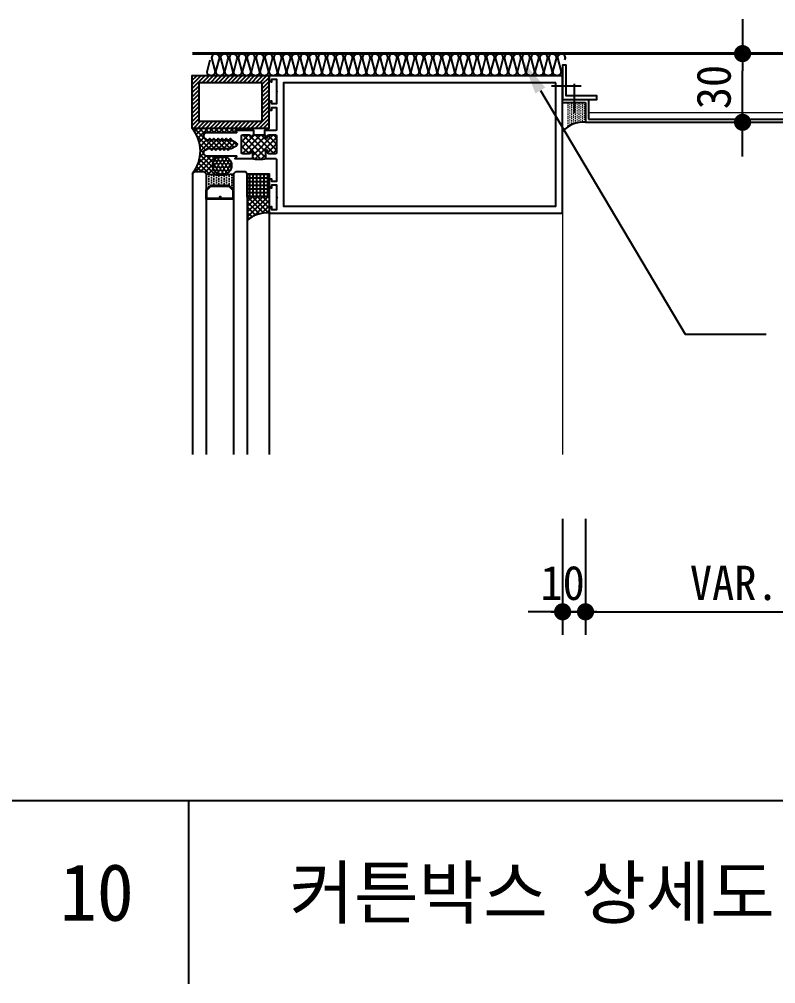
# Model space of a CAD drawing. Header units: millimetres. Extents: x 209 to 75467, y 6568 to 12199.
# Drawn here: x 3930 to 4591, y 6677 to 7520 of the extents above; entities that cross this region are included whole.
import ezdxf
from ezdxf.enums import TextEntityAlignment as Align

# ---------------------------------------------------------------- set-up
doc = ezdxf.new("R2010")
doc.units = ezdxf.units.MM
doc.header["$MEASUREMENT"] = 0
doc.layers.get('0').update_dxf_attribs({"linetype": 'CONTINUOUS'})
for name, color, linetype, lineweight in [('A-CONC-LIN1', 2, 'CONTINUOUS', 40), ('A-DIMS', 7, 'CONTINUOUS', 25), ('A-DWXM-ELEV', 8, 'CONTINUOUS', 18), ('A-DWXM-WIND', 4, 'CONTINUOUS', 25), ('A-ELEV-LIN3', 8, 'CONTINUOUS', 18), ('A-MKXS-LEAD', 7, 'CONTINUOUS', 25), ('A-MKXS-TEXT1', 3, 'CONTINUOUS', 25), ('A-XXXX-HATC', 8, 'CONTINUOUS', 18), ('A-XXXX-STL', 3, 'CONTINUOUS', 25), ('A-XXXX-SYMB', 7, 'CONTINUOUS', 25)]:
    doc.layers.add(name, color=color, linetype=linetype, lineweight=lineweight)
doc.layers.add('CA-ANNO-TEXT', color=3, linetype='CONTINUOUS')
doc.layers.add('TABL', color=7, linetype='CONTINUOUS')
doc.styles.add('HY울릉도L', font='H2GTRE.TTF')
doc.styles.add('돋움체', font='')
doc.styles.get('돋움체').set_extended_font_data('DotumChe')
doc.dimstyles.new('CDIM', dxfattribs={"dimtxt": 3, "dimasz": 1.5, "dimexe": 2, "dimexo": 1, "dimgap": 1, "dimtad": 1, "dimdec": 0, "dimrnd": 0.5, "dimzin": 0, "dimdsep": 32, "dimlunit": 6, "dimtxsty": 'HY울릉도L', "dimblk1": '_CIDOT', "dimblk2": '_CIDOT', "dimsah": 1, "dimcen": 5.5, "dimclrd": 2, "dimclre": 2, "dimclrt": 7, "dimadec": 0, "dimazin": 0, "dimtfac": 1, "dimtdec": 0, "dimtix": 1, "dimtmove": 2, "dimatfit": 1, "dimldrblk": '_CIDOT', "dimfxl": 1, "dimtolj": 1, "dimtzin": 0, "dimlwd": -1, "dimarcsym": 0})
pattern_1 = [(315, (3702.674314178104, 5968.188930242961), (2.245064030267289, 2.245064030267288), []), (44.99999999999999, (3702.674314178104, 5968.188930242961), (-2.245064030267288, 2.245064030267289), [])]

# ---------------------------------------------------------------- blocks, each defined once
blk = doc.blocks.new('_CIDOT')
at = {"color": 0, "linetype": 'ByBlock'}
blk.add_line((2, 0), (-1, 0), dxfattribs=at)
at = {"color": 0, "linetype": 'ByBlock', "const_width": 0.5}
blk.add_lwpolyline([(-0.25, 0, 1), (0.25, 0, 1)], format="xyb", close=True, dxfattribs=at)
blk = doc.blocks.new('*D208')
at = {"layer": 'A-DIMS', "lineweight": -2, "transparency": 16777216}
for p, q in [((4424.829276367134, 7083.095619886362), (4424.829276367134, 6981.834925516456)), ((4684.829276367134, 7083.095619886362), (4684.829276367134, 6981.834925516456))]:
    blk.add_line(p, q, dxfattribs=at)
at = {"layer": 'A-DIMS', "transparency": 16777216}
blk.add_line((4439.829276367134, 7001.834925516456), (4669.829276367134, 7001.834925516456), dxfattribs=at)
at = {"layer": 'A-DIMS', "transparency": 16777216, "xscale": 15, "yscale": 15, "zscale": 15, "rotation": 180}
blk.add_blockref('_CIDOT', (4424.829276367134, 7001.834925516456), dxfattribs=at)
at = {"layer": 'A-DIMS', "transparency": 16777216, "xscale": 15, "yscale": 15, "zscale": 15}
blk.add_blockref('_CIDOT', (4684.829276367134, 7001.834925516456), dxfattribs=at)
at = {"layer": 'A-DIMS', "color": 3, "transparency": 16777216, "insert": (4554.829276367134, 7026.854898885297), "char_height": 30, "attachment_point": 5, "style": '돋움체'}
blk.add_mtext('\\A1;VAR.', dxfattribs=at)
blk = doc.blocks.new('*D209')
at = {"layer": 'A-DIMS', "lineweight": -2, "transparency": 16777216}
for p, q in [((4404.829276367134, 7083.095619886362), (4404.829276367134, 6981.834925516456)), ((4424.829276367134, 7083.095619886362), (4424.829276367134, 6981.834925516456))]:
    blk.add_line(p, q, dxfattribs=at)
at = {"layer": 'A-DIMS', "transparency": 16777216}
for p, q in [((4389.829276367134, 7001.834925516456), (4374.829276367134, 7001.834925516456)), ((4404.829276367134, 7001.834925516456), (4424.829276367134, 7001.834925516456)), ((4439.829276367134, 7001.834925516456), (4454.829276367134, 7001.834925516456))]:
    blk.add_line(p, q, dxfattribs=at)
at = {"layer": 'A-DIMS', "transparency": 16777216, "xscale": 15, "yscale": 15, "zscale": 15}
blk.add_blockref('_CIDOT', (4404.829276367134, 7001.834925516456), dxfattribs=at)
at = {"layer": 'A-DIMS', "transparency": 16777216, "xscale": 15, "yscale": 15, "zscale": 15, "rotation": 180}
blk.add_blockref('_CIDOT', (4424.829276367134, 7001.834925516456), dxfattribs=at)
at = {"layer": 'A-DIMS', "color": 3, "transparency": 16777216, "insert": (4404.829276367134, 7026.928009291287), "char_height": 30, "attachment_point": 5, "style": '돋움체'}
blk.add_mtext('\\A1;10', dxfattribs=at)
blk = doc.blocks.new('*D210')
at = {"layer": 'A-DIMS', "lineweight": -2, "transparency": 16777216}
for p, q in [((4509.777975187913, 7489.676649093277), (4582.099599566005, 7489.676649093277)), ((4509.777975187913, 7429.676649093277), (4582.099599566005, 7429.676649093277))]:
    blk.add_line(p, q, dxfattribs=at)
at = {"layer": 'A-DIMS', "transparency": 16777216}
blk.add_line((4562.099599566005, 7444.676649093277), (4562.099599566005, 7474.676649093277), dxfattribs=at)
at = {"layer": 'A-DIMS', "transparency": 16777216, "xscale": 15, "yscale": 15, "zscale": 15}
for p, rotation in [((4562.099599566005, 7489.676649093277), 90), ((4562.099599566005, 7429.676649093277), 270)]:
    blk.add_blockref('_CIDOT', p, dxfattribs=dict(at, rotation=rotation))
at = {"layer": 'A-DIMS', "color": 3, "transparency": 16777216, "insert": (4537.006515791218, 7460.464210561824), "char_height": 30, "attachment_point": 5, "rotation": 90, "style": '돋움체'}
blk.add_mtext('\\A1;30', dxfattribs=at)

msp = doc.modelspace()

# ---------------------------------------------------------------- hatches: boundary and pattern name
at = {"layer": 'A-DWXM-WIND'}
h = msp.add_hatch(dxfattribs=at)
h.set_pattern_fill('ANSI31', color=256, scale=0.8, angle=-180, style=0)
h.set_pattern_definition([(225, (3648.712763621748, 7116.617027285973), (1.79605122421383, -1.796051224213832), [])])
h.paths.add_polyline_path([(4080.832774257215, 7470.276649093283), (4080.832774257229, 7424.570085597543), (4148.229276366925, 7424.570085597543), (4148.229276366925, 7470.276649093283)])
h.paths.add_polyline_path([(4142.229276366939, 7464.276649093283), (4086.832774257215, 7464.276649093283), (4086.832774257215, 7430.570085597543), (4142.229276366925, 7430.570085597543)], flags=16)
h = msp.add_hatch(dxfattribs=at)
h.set_pattern_fill('ANSI37', color=256, angle=-90.00000000000001, style=0)
h.set_pattern_definition(pattern_1)
edge = h.paths.add_edge_path()
edge.add_line((4101.251862594669, 7406.381544888323), (4101.829212863857, 7405.381544888323))
edge.add_line((4101.829212863857, 7405.381544888323), (4102.406563133045, 7406.381544888323))
edge.add_line((4102.406563133045, 7406.381544888323), (4104.851862594645, 7406.381544888323))
edge.add_line((4104.851862594645, 7406.381544888323), (4105.429212863834, 7405.381544888323))
edge.add_line((4105.429212863834, 7405.381544888323), (4106.006563133022, 7406.381544888323))
edge.add_line((4106.006563133022, 7406.381544888323), (4108.451862594622, 7406.381544888323))
edge.add_line((4108.451862594622, 7406.381544888323), (4109.02921286381, 7405.381544888323))
edge.add_line((4109.02921286381, 7405.381544888323), (4109.606563132998, 7406.381544888323))
edge.add_line((4109.606563132998, 7406.381544888323), (4112.051862594599, 7406.381544888323))
edge.add_line((4112.051862594599, 7406.381544888323), (4112.629212863787, 7405.381544888323))
edge.add_line((4112.629212863787, 7405.381544888323), (4113.206563132975, 7406.381544888323))
edge.add_line((4113.206563132975, 7406.381544888323), (4115.009339882687, 7406.381544888323))
edge.add_line((4115.009339882803, 7406.381544888323), (4119.379212863903, 7408.904492230269))
edge.add_arc((4118.52921286381, 7410.376735416705), 1.700000000000419, 300.0000000000657, 360.0000000000919)
edge.add_arc((4118.52921286381, 7410.376735416705), 1.700000000004536, 6.130612694230495e-11, 59.99999999999763)
edge.add_line((4119.379212863787, 7411.84897860314), (4115.0135050073, 7414.36952120927))
edge.add_line((4115.0135050073, 7414.369521209284), (4114.431989613498, 7415.376735416719))
edge.add_line((4114.431989613498, 7415.376735416705), (4113.85463934431, 7414.376735416705))
edge.add_line((4113.85463934431, 7414.376735416705), (4111.40933988271, 7414.376735416705))
edge.add_line((4111.40933988271, 7414.376735416705), (4110.82921286374, 7415.381544888323))
edge.add_line((4110.829212863857, 7415.381544888323), (4110.251862594669, 7414.381544888323))
edge.add_line((4110.251862594669, 7414.381544888323), (4107.806563133068, 7414.381544888323))
edge.add_line((4107.806563132952, 7414.381544888323), (4107.229212863764, 7415.381544888323))
edge.add_line((4107.229212863764, 7415.381544888323), (4106.651862594576, 7414.381544888323))
edge.add_line((4106.651862594576, 7414.381544888323), (4104.206563132975, 7414.381544888323))
edge.add_line((4104.206563132975, 7414.381544888323), (4103.629212863787, 7415.381544888323))
edge.add_line((4103.629212863787, 7415.381544888323), (4103.051862594599, 7414.381544888323))
edge.add_line((4103.051862594599, 7414.381544888323), (4100.606563132998, 7414.381544888323))
edge.add_line((4100.606563132998, 7414.381544888323), (4100.02921286381, 7415.381544888323))
edge.add_line((4100.02921286381, 7415.381544888323), (4099.451862594622, 7414.381544888323))
edge.add_line((4099.451862594622, 7414.381544888323), (4097.006563133022, 7414.381544888323))
edge.add_line((4097.006563133022, 7414.381544888323), (4096.429212863834, 7415.381544888323))
edge.add_line((4096.429212863834, 7415.381544888323), (4095.851862594645, 7414.381544888323))
edge.add_line((4095.851862594645, 7414.381544888323), (4093.406563133045, 7414.381544888323))
edge.add_line((4093.406563133045, 7414.381544888323), (4092.796000892107, 7415.439069710699))
edge.add_arc((4093.329212863857, 7417.881544888323), 2.499999999999262, 90.00000000003769, 257.6850809438233, ccw=False)
edge.add_line((4093.329212863857, 7420.381544888323), (4119.377077622848, 7420.381544888323))
edge.add_arc((4119.377077622848, 7420.981544888315), 0.599999999999909, 270.0000000001682, 405.0000000002802)
edge.add_line((4119.801341691564, 7421.40580895703), (4118.630506534173, 7422.57664411445))
edge.add_line((4118.630506534057, 7422.57664411445), (4121.61047870414, 7422.576651757363))
edge.add_line((4121.610478704257, 7422.576651757348), (4121.610478704257, 7424.570085597528))
edge.add_line((4121.610478704257, 7424.570085597543), (4080.832774257331, 7424.570085597543))
edge.add_arc((4056.864234272318, 7404.333770470546), 31.36876406436496, -39.03790756092599, 40.173951459304874, ccw=False)
edge.add_line((4081.229276366925, 7384.576643081715), (4083.229276366925, 7386.576643081715))
edge.add_line((4083.229276366925, 7386.576643081715), (4087.229276366925, 7386.576643081715))
edge.add_line((4087.229276366925, 7386.576643081715), (4091.229276366925, 7386.576643081715))
edge.add_line((4091.229276366925, 7386.576643081715), (4093.229276366925, 7384.576643081715))
edge.add_arc((4109.821786784727, 7545.345169079212), 161.6224933398051, 264.1075111428611, 269.0809059258525)
edge.add_arc((4107.229276366925, 7391.957611497795), 8.214141800452126, 180.0000000000079, 269.9999999999952, ccw=False)
edge.add_arc((4107.229276366925, 7391.957611497781), 8.214141800451841, 83.11308409515101, 180, ccw=False)
edge.add_line((4108.214235170672, 7400.112486216194), (4108.214235170672, 7400.381544888323))
edge.add_line((4108.214235170672, 7400.381544888323), (4093.329212863857, 7400.381544888323))
edge.add_arc((4093.329212863857, 7402.881544888323), 2.5, 90, 270, ccw=False)
edge.add_line((4093.329212863857, 7405.381544888323), (4093.906563133045, 7406.381544888323))
edge.add_line((4093.906563133045, 7406.381544888323), (4097.651862594692, 7406.381544888323))
edge.add_line((4097.651862594576, 7406.381544888323), (4098.229212863764, 7405.381544888323))
edge.add_line((4098.229212863764, 7405.381544888323), (4098.806563132952, 7406.381544888323))
edge.add_line((4098.806563132952, 7406.381544888323), (4101.251862594552, 7406.381544888323))
h = msp.add_hatch(dxfattribs=at)
h.set_pattern_fill('ANSI37', color=256, scale=1.2, angle=89.99999999999999, style=0)
h.set_pattern_definition([(315, (1436.372015208981, 6271.148309256239), (2.694076836320746, 2.694076836320745), []), (45.00000000000001, (1436.372015208981, 6271.148309256239), (-2.694076836320745, 2.694076836320746), [])])
h.paths.add_polyline_path([(4133.929212863834, 7404.176641027369), (4133.929212863834, 7397.9766681491), (4145.129212863787, 7397.9766681491), (4145.129212863787, 7402.976641027357), (4145.129212863787, 7404.176641027369, -1), (4147.129212863787, 7404.176641027369), (4147.129212863787, 7402.976641027357, 0.4142135623730951), (4148.129212863787, 7401.976641027357), (4153.829212863857, 7401.976641027357, 0.4142135623730951), (4154.829212863857, 7402.976641027357), (4154.829212863857, 7417.576641027363, 0.4142135623730951), (4153.829212863857, 7418.576641027363), (4148.229212863764, 7418.576641027363, 0.4142135623730951), (4147.229212863764, 7417.576641027363), (4147.229212863764, 7416.976641027357, -1), (4145.229212863764, 7416.976641027357), (4145.229212863764, 7417.576641027363, 0.4142135623730951), (4144.229212863764, 7418.576641027363), (4134.829212863857, 7418.576641027363, 0.4142135623730951), (4133.829212863857, 7417.576641027363), (4133.829212863857, 7416.976641027357, -1), (4131.829212863857, 7416.976641027357), (4131.829212863857, 7417.576641027363, 0.4142135623730951), (4130.829212863857, 7418.576641027363), (4125.229212863764, 7418.576641027363, 0.4142135623730951), (4124.229212863764, 7417.576641027363), (4124.229212863764, 7402.976641027357, 0.4142135623730951), (4125.229212863764, 7401.976641027357), (4130.929212863834, 7401.976641027357, 0.4142135623730951), (4131.929212863834, 7402.976641027357), (4131.929212863834, 7404.176641027369, -1)])
h = msp.add_hatch(dxfattribs=at)
h.set_pattern_fill('HONEY', color=256, scale=0.6, angle=-90.00000000000001, style=0)
h.set_pattern_definition([(90, (3655.408678518535, 8333.948629861155), (1.649777999999999, 2.8575), [1.905, -3.81]), (330.0000000000001, (3655.408678518535, 8333.948629861155), (1.649778591314035, -2.857499658604683), [1.905, -3.81]), (30.00000000000004, (3655.408678518535, 8333.948629861155), (3.299556591314033, 3.413953173469267e-07), [-3.81, 1.905])])
h.paths.add_polyline_path([(4115.443418167386, 7391.957611497781, 1), (4099.015134566478, 7391.957611497781, 1)])
h = msp.add_hatch(dxfattribs=at)
h.set_pattern_fill('DOTS', color=256, scale=1.4, angle=270, style=0)
h.set_pattern_definition([(270, (-87.16952836835094, 44309.3433650661), (2.2225, -1.111249999999999), [0, -2.2225])])
edge = h.paths.add_edge_path()
edge.add_arc((4105.229276366925, 7470.576643081147), 86.83317338381663, 262.0565281893587, 277.9434718106413, ccw=False)
edge.add_line((4093.229276366925, 7384.576643081715), (4093.229276366925, 7370.576643081729))
edge.add_line((4093.229276366925, 7370.576643081715), (4097.229276366925, 7374.576643081715))
edge.add_line((4097.229276366925, 7374.576643081715), (4113.229276366925, 7374.576643081729))
edge.add_line((4113.229276366925, 7374.576643081715), (4117.229276366925, 7370.576643081715))
edge.add_line((4117.229276366925, 7370.576643081715), (4117.229276366925, 7384.5766430817))
h = msp.add_hatch(dxfattribs=at)
h.set_pattern_fill('ANSI37', color=256, angle=135, style=0)
h.set_pattern_definition([(180, (3702.674314178104, 5968.188930242961), (-6.661338147750939e-16, -3.175), []), (270, (3702.674314178104, 5968.188930242961), (3.175, -6.661338147750939e-16), [])])
h.paths.add_polyline_path([(4129.229276366925, 7364.576643081715), (4148.229276366925, 7364.576643081715), (4148.229276366925, 7384.576643081715), (4129.229276366925, 7384.576643081715)])
h = msp.add_hatch(dxfattribs=at)
h.set_pattern_fill('ANSI37', color=256, angle=-90.00000000000001, style=0)
h.set_pattern_definition(pattern_1)
h.paths.add_polyline_path([(4148.229276366925, 7350.276649093279), (4148.229276366925, 7364.576643081715), (4129.229276366925, 7364.576643081715), (4129.229276366925, 7343.832652220479, -0.2155518833334455)])
at = {"layer": 'A-XXXX-HATC'}
h = msp.add_hatch(dxfattribs=at)
h.set_pattern_fill('DOTS', color=256, angle=-90.00000000000001, style=0)
h.set_pattern_definition([(270, (-1308.611229256101, 10166.90351526795), (1.5875, -0.7937500000000003), [0, -1.5875])])
edge = h.paths.add_edge_path()
edge.add_arc((4422.700502217966, 7406.089331086752), 23.68318496569406, 101.6039314701434, 125.8524106943771)
edge.add_line((4408.82927636696, 7425.285225009922), (4408.82927636696, 7447.21600387115))
edge.add_line((4408.82927636696, 7447.216003871157), (4424.82927636696, 7447.216003871157))
edge.add_line((4424.82927636696, 7447.216003871157), (4424.82927636696, 7431.216003871157))
edge.add_arc((4429.051948172957, 7402.829480679951), 28.69887900364024, 98.46105755909714, 112.7868777745614)

# ---------------------------------------------------------------- linework, layer by layer
at = {"layer": 'A-CONC-LIN1'}
msp.add_line((4081.229276366925, 7489.676649093277), (4624.829276367134, 7489.676649093277), dxfattribs=at)
at = {"layer": 'A-DWXM-ELEV'}
msp.add_line((4404.829276367134, 7359.676649093277), (4404.829276367134, 7139.335904143216), dxfattribs=at)
at = {"layer": 'A-DWXM-WIND'}
for p, q in [((4081.229276366925, 7384.576643081715), (4083.229276366925, 7386.576643081715)), ((4083.229276366925, 7386.576643081715), (4091.229276366925, 7386.576643081715)), ((4093.229276366925, 7384.576643081715), (4091.229276366925, 7386.576643081715)), ((4093.229276366925, 7384.576643081715), (4093.229276366925, 7139.335904143218)), ((4117.229276366925, 7384.576643081715), (4119.229276366925, 7386.576643081715)), ((4117.229276366925, 7384.576643081715), (4117.229276366576, 7139.335904143218)), ((4119.229276366925, 7386.576643081715), (4127.229276366925, 7386.576643081715)), ((4129.229276366925, 7384.576643081715), (4127.229276366925, 7386.576643081715)), ((4148.229276366925, 7364.576643081715), (4148.229276366925, 7350.276649093283)), ((4148.229276366925, 7350.276649093283), (4148.229276366925, 7139.33590414322))]:
    msp.add_line(p, q, dxfattribs=at)
for points in [[(4104.565254498099, 7484.108349790133), (4105.040223230302, 7485.880957230747), (4104.565254498099, 7487.653564671362), (4103.267615789679, 7488.951203379767), (4101.495008349069, 7489.426172111976), (4099.722400908446, 7488.951203379767), (4098.424762200055, 7487.653564671362), (4097.949793467837, 7485.880957230747), (4101.17045740805, 7473.861275771698), (4100.695524734896, 7472.088802905213), (4099.397886026476, 7470.791164196808), (4097.625278585867, 7470.316195464598), (4095.852671145243, 7470.791164196808), (4094.555032436838, 7472.088802905213), (4094.080063704634, 7473.861410345829), (4096.825722853624, 7484.108349790133)], [(4112.326854498082, 7484.108349790133), (4112.801823230315, 7485.880957230747), (4112.326854498082, 7487.653564671362), (4111.029215789677, 7488.951203379767), (4109.256608349053, 7489.426172111976), (4107.484000908458, 7488.951203379767), (4106.186362200024, 7487.653564671362), (4105.711393467835, 7485.880957230747), (4108.932057408063, 7473.861275771698), (4108.457124734894, 7472.088802905213), (4107.159486026474, 7470.791164196808), (4105.386878585865, 7470.316195464598), (4103.614271145241, 7470.791164196808), (4102.316632436836, 7472.088802905213), (4101.841663704647, 7473.861410345829), (4104.587322853622, 7484.108349790133)], [(4120.066386142556, 7484.108349790133), (4120.54135487476, 7485.880957230747), (4120.066386142556, 7487.653564671362), (4118.768747434136, 7488.951203379767), (4116.996139993527, 7489.426172111976), (4115.223532552904, 7488.951203379767), (4113.925893844513, 7487.653564671362), (4113.450925112294, 7485.880957230747), (4116.671589052508, 7473.861275771698), (4116.196656379354, 7472.088802905213), (4114.899017670934, 7470.791164196808), (4113.126410230325, 7470.316195464598), (4111.353802789701, 7470.791164196808), (4110.056164081296, 7472.088802905213), (4109.581195349092, 7473.861410345829), (4112.326854498082, 7484.108349790133)], [(4127.82798614254, 7484.108349790133), (4128.302954874773, 7485.880957230747), (4127.82798614254, 7487.653564671362), (4126.530347434134, 7488.951203379767), (4124.757739993511, 7489.426172111976), (4122.985132552916, 7488.951203379767), (4121.687493844482, 7487.653564671362), (4121.212525112292, 7485.880957230747), (4124.433189052521, 7473.861275771698), (4123.958256379352, 7472.088802905213), (4122.660617670932, 7470.791164196808), (4120.888010230323, 7470.316195464598), (4119.115402789699, 7470.791164196808), (4117.817764081294, 7472.088802905213), (4117.342795349105, 7473.861410345829), (4120.08845449808, 7484.108349790133)], [(4135.567517787014, 7484.108349790133), (4136.042486519218, 7485.880957230747), (4135.567517787014, 7487.653564671362), (4134.269879078594, 7488.951203379767), (4132.497271637985, 7489.426172111976), (4130.724664197362, 7488.951203379767), (4129.427025488971, 7487.653564671362), (4128.952056756752, 7485.880957230747), (4132.172720696966, 7473.861275771698), (4131.697788023812, 7472.088802905213), (4130.400149315392, 7470.791164196808), (4128.627541874783, 7470.316195464598), (4126.854934434159, 7470.791164196808), (4125.557295725754, 7472.088802905213), (4125.08232699355, 7473.861410345829), (4127.82798614254, 7484.108349790133)], [(4143.329117786998, 7484.108349790133), (4143.804086519231, 7485.880957230747), (4143.329117786998, 7487.653564671362), (4142.031479078592, 7488.951203379767), (4140.258871637969, 7489.426172111976), (4138.486264197374, 7488.951203379767), (4137.18862548894, 7487.653564671362), (4136.71365675675, 7485.880957230747), (4139.934320696979, 7473.861275771698), (4139.45938802381, 7472.088802905213), (4138.16174931539, 7470.791164196808), (4136.389141874781, 7470.316195464598), (4134.616534434157, 7470.791164196808), (4133.318895725752, 7472.088802905213), (4132.843926993562, 7473.861410345829), (4135.589586142538, 7484.108349790133)], [(4151.068649431472, 7484.108349790133), (4151.543618163676, 7485.880957230747), (4151.068649431472, 7487.653564671362), (4149.771010723052, 7488.951203379767), (4147.998403282443, 7489.426172111976), (4146.225795841819, 7488.951203379767), (4144.928157133429, 7487.653564671362), (4144.45318840121, 7485.880957230747), (4147.673852341424, 7473.861275771698), (4147.19891966827, 7472.088802905213), (4145.90128095985, 7470.791164196808), (4144.128673519241, 7470.316195464598), (4142.356066078617, 7470.791164196808), (4141.058427370212, 7472.088802905213), (4140.583458638008, 7473.861410345829), (4143.329117786998, 7484.108349790133)], [(4158.830249431456, 7484.108349790133), (4159.305218163689, 7485.880957230747), (4158.830249431456, 7487.653564671362), (4157.53261072305, 7488.951203379767), (4155.760003282427, 7489.426172111976), (4153.987395841832, 7488.951203379767), (4152.689757133398, 7487.653564671362), (4152.214788401208, 7485.880957230747), (4155.435452341437, 7473.861275771698), (4154.960519668268, 7472.088802905213), (4153.662880959848, 7470.791164196808), (4151.890273519239, 7470.316195464598), (4150.117666078615, 7470.791164196808), (4148.82002737021, 7472.088802905213), (4148.34505863802, 7473.861410345829), (4151.090717786996, 7484.108349790133)], [(4166.56978107593, 7484.108349790133), (4167.044749808134, 7485.880957230747), (4166.56978107593, 7487.653564671362), (4165.27214236751, 7488.951203379767), (4163.499534926901, 7489.426172111976), (4161.726927486277, 7488.951203379767), (4160.429288777887, 7487.653564671362), (4159.954320045668, 7485.880957230747), (4163.174983985882, 7473.861275771698), (4162.700051312728, 7472.088802905213), (4161.402412604308, 7470.791164196808), (4159.629805163699, 7470.316195464598), (4157.857197723075, 7470.791164196808), (4156.55955901467, 7472.088802905213), (4156.084590282466, 7473.861410345829), (4158.830249431456, 7484.108349790133)], [(4174.331381075928, 7484.108349790133), (4174.806349808132, 7485.880957230747), (4174.331381075928, 7487.653564671362), (4173.033742367508, 7488.951203379767), (4171.261134926899, 7489.426172111976), (4169.488527486275, 7488.951203379767), (4168.190888777885, 7487.653564671362), (4167.715920045666, 7485.880957230747), (4170.93658398588, 7473.861275771698), (4170.461651312726, 7472.088802905213), (4169.164012604306, 7470.791164196808), (4167.391405163697, 7470.316195464598), (4165.618797723073, 7470.791164196808), (4164.321159014668, 7472.088802905213), (4163.846190282464, 7473.861410345829), (4166.591849431454, 7484.108349790133)], [(4182.092981075912, 7484.108349790133), (4182.567949808144, 7485.880957230747), (4182.092981075912, 7487.653564671362), (4180.795342367506, 7488.951203379767), (4179.022734926883, 7489.426172111976), (4177.250127486288, 7488.951203379767), (4175.952488777853, 7487.653564671362), (4175.477520045664, 7485.880957230747), (4178.698183985893, 7473.861275771698), (4178.223251312724, 7472.088802905213), (4176.925612604304, 7470.791164196808), (4175.153005163695, 7470.316195464598), (4173.380397723071, 7470.791164196808), (4172.082759014665, 7472.088802905213), (4171.607790282476, 7473.861410345829), (4174.353449431452, 7484.108349790133)], [(4189.832512720386, 7484.108349790133), (4190.30748145259, 7485.880957230747), (4189.832512720386, 7487.653564671362), (4188.534874011966, 7488.951203379767), (4186.762266571357, 7489.426172111976), (4184.989659130733, 7488.951203379767), (4183.692020422342, 7487.653564671362), (4183.217051690124, 7485.880957230747), (4186.437715630338, 7473.861275771698), (4185.962782957184, 7472.088802905213), (4184.665144248764, 7470.791164196808), (4182.892536808155, 7470.316195464598), (4181.119929367531, 7470.791164196808), (4179.822290659125, 7472.088802905213), (4179.347321926922, 7473.861410345829), (4182.092981075912, 7484.108349790133)], [(4197.59411272037, 7484.108349790133), (4198.069081452602, 7485.880957230747), (4197.59411272037, 7487.653564671362), (4196.296474011964, 7488.951203379767), (4194.52386657134, 7489.426172111976), (4192.751259130746, 7488.951203379767), (4191.453620422311, 7487.653564671362), (4190.978651690122, 7485.880957230747), (4194.199315630351, 7473.861275771698), (4193.724382957182, 7472.088802905213), (4192.426744248762, 7470.791164196808), (4190.654136808153, 7470.316195464598), (4188.881529367529, 7470.791164196808), (4187.583890659123, 7472.088802905213), (4187.108921926934, 7473.861410345829), (4189.85458107591, 7484.108349790133)], [(4205.333644364844, 7484.108349790133), (4205.808613097048, 7485.880957230747), (4205.333644364844, 7487.653564671362), (4204.036005656424, 7488.951203379767), (4202.263398215815, 7489.426172111976), (4200.490790775191, 7488.951203379767), (4199.1931520668, 7487.653564671362), (4198.718183334582, 7485.880957230747), (4201.938847274796, 7473.861275771698), (4201.463914601642, 7472.088802905213), (4200.166275893222, 7470.791164196808), (4198.393668452612, 7470.316195464598), (4196.621061011989, 7470.791164196808), (4195.323422303583, 7472.088802905213), (4194.84845357138, 7473.861410345829), (4197.59411272037, 7484.108349790133)], [(4213.095244364828, 7484.108349790133), (4213.57021309706, 7485.880957230747), (4213.095244364828, 7487.653564671362), (4211.797605656422, 7488.951203379767), (4210.024998215798, 7489.426172111976), (4208.252390775204, 7488.951203379767), (4206.954752066769, 7487.653564671362), (4206.47978333458, 7485.880957230747), (4209.700447274809, 7473.861275771698), (4209.22551460164, 7472.088802905213), (4207.92787589322, 7470.791164196808), (4206.15526845261, 7470.316195464598), (4204.382661011987, 7470.791164196808), (4203.085022303581, 7472.088802905213), (4202.610053571392, 7473.861410345829), (4205.355712720368, 7484.108349790133)], [(4220.834776009302, 7484.108349790133), (4221.309744741506, 7485.880957230747), (4220.834776009302, 7487.653564671362), (4219.537137300882, 7488.951203379767), (4217.764529860273, 7489.426172111976), (4215.991922419649, 7488.951203379767), (4214.694283711258, 7487.653564671362), (4214.21931497904, 7485.880957230747), (4217.439978919254, 7473.861275771698), (4216.9650462461, 7472.088802905213), (4215.66740753768, 7470.791164196808), (4213.89480009707, 7470.316195464598), (4212.122192656447, 7470.791164196808), (4210.824553948041, 7472.088802905213), (4210.349585215838, 7473.861410345829), (4213.095244364828, 7484.108349790133)], [(4228.596376009285, 7484.108349790133), (4229.071344741518, 7485.880957230747), (4228.596376009285, 7487.653564671362), (4227.29873730088, 7488.951203379767), (4225.526129860256, 7489.426172111976), (4223.753522419662, 7488.951203379767), (4222.455883711227, 7487.653564671362), (4221.980914979038, 7485.880957230747), (4225.201578919266, 7473.861275771698), (4224.726646246098, 7472.088802905213), (4223.429007537678, 7470.791164196808), (4221.656400097068, 7470.316195464598), (4219.883792656445, 7470.791164196808), (4218.586153948039, 7472.088802905213), (4218.11118521585, 7473.861410345829), (4220.856844364826, 7484.108349790133)], [(4236.33590765376, 7484.108349790133), (4236.810876385964, 7485.880957230747), (4236.33590765376, 7487.653564671362), (4235.03826894534, 7488.951203379767), (4233.265661504731, 7489.426172111976), (4231.493054064107, 7488.951203379767), (4230.195415355716, 7487.653564671362), (4229.720446623498, 7485.880957230747), (4232.941110563712, 7473.861275771698), (4232.466177890557, 7472.088802905213), (4231.168539182137, 7470.791164196808), (4229.395931741528, 7470.316195464598), (4227.623324300905, 7470.791164196808), (4226.325685592499, 7472.088802905213), (4225.850716860296, 7473.861410345829), (4228.596376009285, 7484.108349790133)], [(4244.097507653758, 7484.108349790133), (4244.572476385962, 7485.880957230747), (4244.097507653758, 7487.653564671362), (4242.799868945338, 7488.951203379767), (4241.027261504729, 7489.426172111976), (4239.254654064105, 7488.951203379767), (4237.957015355714, 7487.653564671362), (4237.482046623496, 7485.880957230747), (4240.70271056371, 7473.861275771698), (4240.227777890555, 7472.088802905213), (4238.930139182135, 7470.791164196808), (4237.157531741526, 7470.316195464598), (4235.384924300903, 7470.791164196808), (4234.087285592497, 7472.088802905213), (4233.612316860294, 7473.861410345829), (4236.357976009283, 7484.108349790133)], [(4251.859107653741, 7484.108349790133), (4252.334076385974, 7485.880957230747), (4251.859107653741, 7487.653564671362), (4250.561468945336, 7488.951203379767), (4248.788861504712, 7489.426172111976), (4247.016254064118, 7488.951203379767), (4245.718615355683, 7487.653564671362), (4245.243646623494, 7485.880957230747), (4248.464310563722, 7473.861275771698), (4247.989377890553, 7472.088802905213), (4246.691739182133, 7470.791164196808), (4244.919131741524, 7470.316195464598), (4243.146524300901, 7470.791164196808), (4241.848885592495, 7472.088802905213), (4241.373916860306, 7473.861410345829), (4244.119576009281, 7484.108349790133)], [(4259.598639298216, 7484.108349790133), (4260.07360803042, 7485.880957230747), (4259.598639298216, 7487.653564671362), (4258.301000589796, 7488.951203379767), (4256.528393149187, 7489.426172111976), (4254.755785708563, 7488.951203379767), (4253.458147000172, 7487.653564671362), (4252.983178267954, 7485.880957230747), (4256.203842208168, 7473.861275771698), (4255.728909535013, 7472.088802905213), (4254.431270826593, 7470.791164196808), (4252.658663385984, 7470.316195464598), (4250.886055945361, 7470.791164196808), (4249.588417236955, 7472.088802905213), (4249.113448504751, 7473.861410345829), (4251.859107653741, 7484.108349790133)], [(4267.360239298199, 7484.108349790133), (4267.835208030432, 7485.880957230747), (4267.360239298199, 7487.653564671362), (4266.062600589794, 7488.951203379767), (4264.28999314917, 7489.426172111976), (4262.517385708576, 7488.951203379767), (4261.219747000141, 7487.653564671362), (4260.744778267952, 7485.880957230747), (4263.96544220818, 7473.861275771698), (4263.490509535011, 7472.088802905213), (4262.192870826591, 7470.791164196808), (4260.420263385982, 7470.316195464598), (4258.647655945359, 7470.791164196808), (4257.350017236953, 7472.088802905213), (4256.875048504764, 7473.861410345829), (4259.620707653739, 7484.108349790133)], [(4275.099770942674, 7484.108349790133), (4275.574739674877, 7485.880957230747), (4275.099770942674, 7487.653564671362), (4273.802132234254, 7488.951203379767), (4272.029524793645, 7489.426172111976), (4270.256917353021, 7488.951203379767), (4268.95927864463, 7487.653564671362), (4268.484309912412, 7485.880957230747), (4271.704973852626, 7473.861275771698), (4271.230041179471, 7472.088802905213), (4269.932402471051, 7470.791164196808), (4268.159795030442, 7470.316195464598), (4266.387187589818, 7470.791164196808), (4265.089548881413, 7472.088802905213), (4264.614580149209, 7473.861410345829), (4267.360239298199, 7484.108349790133)], [(4282.861370942657, 7484.108349790133), (4283.33633967489, 7485.880957230747), (4282.861370942657, 7487.653564671362), (4281.563732234252, 7488.951203379767), (4279.791124793628, 7489.426172111976), (4278.018517353034, 7488.951203379767), (4276.720878644599, 7487.653564671362), (4276.24590991241, 7485.880957230747), (4279.466573852638, 7473.861275771698), (4278.991641179469, 7472.088802905213), (4277.694002471049, 7470.791164196808), (4275.92139503044, 7470.316195464598), (4274.148787589816, 7470.791164196808), (4272.851148881411, 7472.088802905213), (4272.376180149222, 7473.861410345829), (4275.121839298197, 7484.108349790133)], [(4290.600902587132, 7484.108349790133), (4291.075871319335, 7485.880957230747), (4290.600902587132, 7487.653564671362), (4289.303263878712, 7488.951203379767), (4287.530656438103, 7489.426172111976), (4285.758048997479, 7488.951203379767), (4284.460410289088, 7487.653564671362), (4283.98544155687, 7485.880957230747), (4287.206105497084, 7473.861275771698), (4286.731172823929, 7472.088802905213), (4285.433534115509, 7470.791164196808), (4283.6609266749, 7470.316195464598), (4281.888319234276, 7470.791164196808), (4280.590680525871, 7472.088802905213), (4280.115711793667, 7473.861410345829), (4282.861370942657, 7484.108349790133)], [(4298.362502587115, 7484.108349790133), (4298.837471319348, 7485.880957230747), (4298.362502587115, 7487.653564671362), (4297.06486387871, 7488.951203379767), (4295.292256438086, 7489.426172111976), (4293.519648997491, 7488.951203379767), (4292.222010289057, 7487.653564671362), (4291.747041556868, 7485.880957230747), (4294.967705497096, 7473.861275771698), (4294.492772823927, 7472.088802905213), (4293.195134115507, 7470.791164196808), (4291.422526674898, 7470.316195464598), (4289.649919234274, 7470.791164196808), (4288.352280525869, 7472.088802905213), (4287.87731179368, 7473.861410345829), (4290.622970942655, 7484.108349790133)], [(4306.10203423159, 7484.108349790133), (4306.577002963793, 7485.880957230747), (4306.10203423159, 7487.653564671362), (4304.80439552317, 7488.951203379767), (4303.031788082561, 7489.426172111976), (4301.259180641937, 7488.951203379767), (4299.961541933546, 7487.653564671362), (4299.486573201328, 7485.880957230747), (4302.707237141542, 7473.861275771698), (4302.232304468387, 7472.088802905213), (4300.934665759967, 7470.791164196808), (4299.162058319358, 7470.316195464598), (4297.389450878734, 7470.791164196808), (4296.091812170329, 7472.088802905213), (4295.616843438125, 7473.861410345829), (4298.362502587115, 7484.108349790133)], [(4313.863634231588, 7484.108349790133), (4314.338602963791, 7485.880957230747), (4313.863634231588, 7487.653564671362), (4312.565995523168, 7488.951203379767), (4310.793388082559, 7489.426172111976), (4309.020780641935, 7488.951203379767), (4307.723141933544, 7487.653564671362), (4307.248173201326, 7485.880957230747), (4310.46883714154, 7473.861275771698), (4309.993904468385, 7472.088802905213), (4308.696265759965, 7470.791164196808), (4306.923658319356, 7470.316195464598), (4305.151050878732, 7470.791164196808), (4303.853412170327, 7472.088802905213), (4303.378443438123, 7473.861410345829), (4306.124102587113, 7484.108349790133)], [(4321.625234231571, 7484.108349790133), (4322.100202963804, 7485.880957230747), (4321.625234231571, 7487.653564671362), (4320.327595523166, 7488.951203379767), (4318.554988082542, 7489.426172111976), (4316.782380641947, 7488.951203379767), (4315.484741933513, 7487.653564671362), (4315.009773201324, 7485.880957230747), (4318.230437141552, 7473.861275771698), (4317.755504468383, 7472.088802905213), (4316.457865759963, 7470.791164196808), (4314.685258319354, 7470.316195464598), (4312.91265087873, 7470.791164196808), (4311.615012170325, 7472.088802905213), (4311.140043438136, 7473.861410345829), (4313.885702587111, 7484.108349790133)], [(4329.364765876046, 7484.108349790133), (4329.839734608249, 7485.880957230747), (4329.364765876046, 7487.653564671362), (4328.067127167626, 7488.951203379767), (4326.294519727016, 7489.426172111976), (4324.521912286393, 7488.951203379767), (4323.224273578002, 7487.653564671362), (4322.749304845784, 7485.880957230747), (4325.969968785997, 7473.861275771698), (4325.495036112843, 7472.088802905213), (4324.197397404423, 7470.791164196808), (4322.424789963814, 7470.316195464598), (4320.65218252319, 7470.791164196808), (4319.354543814785, 7472.088802905213), (4318.879575082581, 7473.861410345829), (4321.625234231571, 7484.108349790133)], [(4337.126365876029, 7484.108349790133), (4337.601334608262, 7485.880957230747), (4337.126365876029, 7487.653564671362), (4335.828727167624, 7488.951203379767), (4334.056119727, 7489.426172111976), (4332.283512286405, 7488.951203379767), (4330.985873577971, 7487.653564671362), (4330.510904845782, 7485.880957230747), (4333.73156878601, 7473.861275771698), (4333.256636112841, 7472.088802905213), (4331.958997404421, 7470.791164196808), (4330.186389963812, 7470.316195464598), (4328.413782523188, 7470.791164196808), (4327.116143814783, 7472.088802905213), (4326.641175082594, 7473.861410345829), (4329.386834231569, 7484.108349790133)], [(4344.865897520503, 7484.108349790133), (4345.340866252707, 7485.880957230747), (4344.865897520503, 7487.653564671362), (4343.568258812084, 7488.951203379767), (4341.795651371474, 7489.426172111976), (4340.023043930851, 7488.951203379767), (4338.72540522246, 7487.653564671362), (4338.250436490242, 7485.880957230747), (4341.471100430455, 7473.861275771698), (4340.996167757301, 7472.088802905213), (4339.698529048881, 7470.791164196808), (4337.925921608272, 7470.316195464598), (4336.153314167648, 7470.791164196808), (4334.855675459243, 7472.088802905213), (4334.380706727039, 7473.861410345829), (4337.126365876029, 7484.108349790133)], [(4352.627497520487, 7484.108349790133), (4353.10246625272, 7485.880957230747), (4352.627497520487, 7487.653564671362), (4351.329858812082, 7488.951203379767), (4349.557251371458, 7489.426172111976), (4347.784643930863, 7488.951203379767), (4346.487005222429, 7487.653564671362), (4346.01203649024, 7485.880957230747), (4349.232700430468, 7473.861275771698), (4348.757767757299, 7472.088802905213), (4347.460129048879, 7470.791164196808), (4345.68752160827, 7470.316195464598), (4343.914914167646, 7470.791164196808), (4342.617275459241, 7472.088802905213), (4342.142306727052, 7473.861410345829), (4344.887965876027, 7484.108349790133)], [(4360.367029164961, 7484.108349790133), (4360.841997897165, 7485.880957230747), (4360.367029164961, 7487.653564671362), (4359.069390456541, 7488.951203379767), (4357.296783015932, 7489.426172111976), (4355.524175575309, 7488.951203379767), (4354.226536866918, 7487.653564671362), (4353.751568134699, 7485.880957230747), (4356.972232074913, 7473.861275771698), (4356.497299401759, 7472.088802905213), (4355.199660693339, 7470.791164196808), (4353.42705325273, 7470.316195464598), (4351.654445812106, 7470.791164196808), (4350.356807103701, 7472.088802905213), (4349.881838371497, 7473.861410345829), (4352.627497520487, 7484.108349790133)], [(4368.128629164945, 7484.108349790133), (4368.603597897178, 7485.880957230747), (4368.128629164945, 7487.653564671362), (4366.830990456539, 7488.951203379767), (4365.058383015916, 7489.426172111976), (4363.285775575321, 7488.951203379767), (4361.988136866887, 7487.653564671362), (4361.513168134697, 7485.880957230747), (4364.733832074926, 7473.861275771698), (4364.258899401757, 7472.088802905213), (4362.961260693337, 7470.791164196808), (4361.188653252728, 7470.316195464598), (4359.416045812104, 7470.791164196808), (4358.118407103699, 7472.088802905213), (4357.64343837151, 7473.861410345829), (4360.389097520485, 7484.108349790133)], [(4375.868160809419, 7484.108349790133), (4376.343129541623, 7485.880957230747), (4375.868160809419, 7487.653564671362), (4374.570522100999, 7488.951203379767), (4372.79791466039, 7489.426172111976), (4371.025307219767, 7488.951203379767), (4369.727668511376, 7487.653564671362), (4369.252699779157, 7485.880957230747), (4372.473363719371, 7473.861275771698), (4371.998431046217, 7472.088802905213), (4370.700792337797, 7470.791164196808), (4368.928184897188, 7470.316195464598), (4367.155577456564, 7470.791164196808), (4365.857938748159, 7472.088802905213), (4365.382970015955, 7473.861410345829), (4368.128629164945, 7484.108349790133)], [(4383.629760809403, 7484.108349790133), (4384.104729541636, 7485.880957230747), (4383.629760809403, 7487.653564671362), (4382.332122100997, 7488.951203379767), (4380.559514660374, 7489.426172111976), (4378.786907219779, 7488.951203379767), (4377.489268511345, 7487.653564671362), (4377.014299779155, 7485.880957230747), (4380.234963719384, 7473.861275771698), (4379.760031046215, 7472.088802905213), (4378.462392337795, 7470.791164196808), (4376.689784897186, 7470.316195464598), (4374.917177456562, 7470.791164196808), (4373.619538748157, 7472.088802905213), (4373.144570015967, 7473.861410345829), (4375.890229164943, 7484.108349790133)], [(4391.369292453877, 7484.108349790133), (4391.844261186081, 7485.880957230747), (4391.369292453877, 7487.653564671362), (4390.071653745457, 7488.951203379767), (4388.299046304848, 7489.426172111976), (4386.526438864224, 7488.951203379767), (4385.228800155834, 7487.653564671362), (4384.753831423615, 7485.880957230747), (4387.974495363829, 7473.861275771698), (4387.499562690675, 7472.088802905213), (4386.201923982255, 7470.791164196808), (4384.429316541646, 7470.316195464598), (4382.656709101022, 7470.791164196808), (4381.359070392617, 7472.088802905213), (4380.884101660413, 7473.861410345829), (4383.629760809403, 7484.108349790133)], [(4399.130892453861, 7484.108349790133), (4399.605861186094, 7485.880957230747), (4399.130892453861, 7487.653564671362), (4397.833253745455, 7488.951203379767), (4396.060646304832, 7489.426172111976), (4394.288038864237, 7488.951203379767), (4392.990400155802, 7487.653564671362), (4392.515431423613, 7485.880957230747), (4395.736095363842, 7473.861275771698), (4395.261162690673, 7472.088802905213), (4393.963523982253, 7470.791164196808), (4392.190916541644, 7470.316195464598), (4390.41830910102, 7470.791164196808), (4389.120670392615, 7472.088802905213), (4388.645701660425, 7473.861410345829), (4391.391360809401, 7484.108349790133)], [(4406.892492453859, 7484.108349790133), (4407.367461186062, 7485.880957230747), (4406.892492453859, 7487.653564671362), (4405.594853745468, 7488.951203379767), (4403.822246304844, 7489.426172111976), (4402.049638864235, 7488.951203379767), (4400.75200015583, 7487.653564671362), (4400.277031423611, 7485.880957230747), (4403.497695363854, 7473.861275771698), (4403.022762690656, 7472.088802905213), (4401.725123982251, 7470.791164196808), (4399.952516541642, 7470.316195464598), (4398.179909101033, 7470.791164196808), (4396.882270392627, 7472.088802905213), (4396.407301660409, 7473.861410345829), (4399.152960809399, 7484.108349790133)], [(4081.229276366925, 7384.5766430817), (4081.229276366925, 7139.335904143218)], [(4129.229276366925, 7384.576643081729), (4129.229276366925, 7139.335904143218)], [(4148.229276366925, 7364.576643081715), (4129.229276366925, 7364.576643081715), (4129.229276366925, 7384.576643081715), (4148.229276366925, 7384.576643081715), (4148.229276366925, 7364.576643081715)], [(4106.029276366855, 7363.176643081721), (4106.029276366855, 7364.576643081715), (4104.829276366901, 7364.576643081715), (4104.829276366901, 7363.176643081721), (4093.829276366901, 7363.176643081706), (4093.829276366901, 7370.32811494429), (4097.477804504262, 7373.976643081709), (4112.980748229471, 7373.976643081709), (4116.629276366832, 7370.32811494429), (4116.629276366948, 7363.176643081721), (4105.629276366948, 7363.176643081721), (4105.629276366948, 7364.176643081721), (4105.229276366925, 7364.176643081721), (4105.229276366925, 7362.576643081715)]]:
    msp.add_lwpolyline(points, dxfattribs=at)
for points in [[(4148.229276366925, 7470.276649093283), (4080.832774257215, 7470.276649093283), (4080.832774257215, 7424.570085597543), (4148.229276366925, 7424.570085597543)], [(4142.229276366925, 7464.276649093283), (4086.832774257215, 7464.276649093283), (4086.832774257215, 7430.570085597543), (4142.229276366925, 7430.570085597543)], [(4398.829276367134, 7464.276649093283), (4160.829276366901, 7464.276649093268), (4160.829276366901, 7356.276649093283), (4398.829276367134, 7356.276649093283)], [(4117.229276366925, 7370.576643081715), (4117.229276366925, 7362.576643081715), (4093.229276366925, 7362.576643081715), (4093.229276366925, 7370.576643081715), (4097.229276366925, 7374.576643081715), (4113.229276366925, 7374.576643081715)]]:
    msp.add_lwpolyline(points, close=True, dxfattribs=at)
msp.add_lwpolyline([(4134.829212863857, 7418.576641027363), (4134.82920260464, 7422.576685660197), (4118.630506534057, 7422.57664411445), (4119.801341691564, 7421.40580895703, -0.6681786379200081), (4119.377077622848, 7420.381544888323), (4093.329212863857, 7420.381544888323, 0.897919008323848), (4092.796000892107, 7415.439069710714), (4093.406563133045, 7414.381544888323), (4095.851862594645, 7414.381544888323), (4096.429212863834, 7415.381544888323), (4097.006563133022, 7414.381544888323), (4099.451862594622, 7414.381544888323), (4100.02921286381, 7415.381544888323), (4100.606563132998, 7414.381544888323), (4103.051862594599, 7414.381544888323), (4103.629212863787, 7415.381544888323), (4104.206563132975, 7414.381544888323), (4106.651862594576, 7414.381544888323), (4107.229212863764, 7415.381544888323), (4107.806563132952, 7414.381544888323), (4110.251862594669, 7414.381544888323), (4110.829212863857, 7415.381544888323), (4111.40933988271, 7414.376735416705), (4113.85463934431, 7414.376735416705), (4114.431989613498, 7415.376735416705), (4115.0135050073, 7414.369521209284), (4119.379212863787, 7411.84897860314, -0.2679491924308308), (4120.229212863764, 7410.376735416705, -0.267949192431243), (4119.379212863787, 7408.904492230269), (4115.009339882687, 7406.381544888323), (4113.206563132975, 7406.381544888323), (4112.629212863787, 7405.381544888323), (4112.051862594599, 7406.381544888323), (4109.606563132998, 7406.381544888323), (4109.02921286381, 7405.381544888323), (4108.451862594622, 7406.381544888323), (4106.006563133022, 7406.381544888323), (4105.429212863834, 7405.381544888323), (4104.851862594645, 7406.381544888323), (4102.406563133045, 7406.381544888323), (4101.829212863857, 7405.381544888323), (4101.251862594669, 7406.381544888323), (4098.806563132952, 7406.381544888323), (4098.229212863764, 7405.381544888323), (4097.651862594576, 7406.381544888323), (4093.906563133045, 7406.381544888323), (4093.329212863857, 7405.381544888323), (4093.329212863857, 7405.381544888323, 0.9999999999999999), (4093.329212863857, 7400.381544888323), (4119.377143351638, 7400.381544888323, -0.659432738902563), (4119.801251014738, 7399.347571199642), (4118.430320842468, 7397.976641027357), (4132.929212863834, 7397.976641027357, 0.414213562373095), (4133.929212863834, 7398.976641027357), (4133.929212863834, 7402.976641027357), (4133.929212863834, 7404.176641027369, 0.9999999999999999), (4131.929212863834, 7404.176641027369), (4131.929212863834, 7402.976641027357), (4131.929212863834, 7402.976641027357, -0.414213562373095), (4130.929212863834, 7401.976641027357), (4125.229212863764, 7401.976641027357, -0.414213562373095), (4124.229212863764, 7402.976641027357), (4124.229212863764, 7417.576641027363, -0.414213562373095), (4125.229212863764, 7418.576641027363), (4130.829212863857, 7418.576641027363, -0.414213562373095), (4131.829212863857, 7417.576641027363), (4131.829212863857, 7416.976641027357, 0.9999999999999999), (4133.829212863857, 7416.976641027357), (4133.829212863857, 7417.576641027363), (4133.829212863857, 7417.576641027363, -0.414213562373095), (4134.829212863857, 7418.576641027363), (4144.229212863764, 7418.576641027363, -0.414213562373095), (4145.229212863764, 7417.576641027363), (4145.229212863764, 7416.976641027357, 0.9999999999999999), (4147.229212863764, 7416.976641027357), (4147.229212863764, 7417.576641027363, -0.414213562373095), (4148.229212863764, 7418.576641027363), (4153.829212863857, 7418.576641027363, -0.414213562373095), (4154.829212863857, 7417.576641027363), (4154.829212863857, 7402.976641027357, -0.414213562373095), (4153.829212863857, 7401.976641027357), (4148.129212863787, 7401.976641027357, -0.414213562373095), (4147.129212863787, 7402.976641027357), (4147.129212863787, 7404.176641027369, 0.9999999999999999), (4145.129212863787, 7404.176641027369), (4145.129212863787, 7402.976641027357), (4145.129212863787, 7398.976645367131, 0.4142167400521414), (4146.129223713113, 7397.976645367189), (4153.829260093087, 7397.976728906897, -0.4142183288798909), (4154.829276366901, 7396.976728907042), (4154.829276367018, 7377.876649093274), (4150.629276366832, 7377.876649093274), (4150.629276366832, 7380.076649093242), (4148.229276366925, 7380.076649093242), (4148.229276366925, 7374.076649093286), (4149.829276367018, 7372.476649093251), (4150.629276366832, 7372.476649093251), (4150.629276366832, 7374.876649093274), (4154.829276367018, 7374.876649093274), (4154.829276367018, 7364.576649097375, -0.7999999999998), (4154.829276367018, 7363.576649097375), (4154.829276367018, 7353.276649093283), (4150.629276366832, 7353.276649093283), (4150.629276366832, 7355.676649093248), (4149.829276367018, 7355.676649093248), (4148.229276366925, 7354.076649093271), (4148.229276366925, 7350.276649093283), (4148.229276366925, 7350.276649093283), (4404.229276367158, 7350.276649093283, 0.4142135623740275), (4404.829276367134, 7350.876649093289), (4404.829276367134, 7469.676649093277, 0.4142135623729619), (4404.229276367158, 7470.276649093283), (4148.229276366925, 7470.276649093283), (4148.229276366925, 7466.47664909328), (4149.829276367018, 7464.876649093303), (4150.629276366832, 7464.876649093303), (4150.629276366832, 7467.276649093268), (4154.829276367018, 7467.276649093268), (4154.829276367018, 7456.976649089191, -0.7999999999998), (4154.829276367018, 7455.976649089191), (4154.829276367018, 7445.676649093291), (4150.629276366832, 7445.676649093291), (4150.629276366832, 7448.076649093315), (4149.829276367018, 7448.076649093315), (4148.229276366925, 7446.47664909328), (4148.229276366925, 7440.276649093326), (4150.629276366832, 7440.276649093326), (4150.629276366832, 7442.676649093291), (4154.829276367018, 7442.676649093291), (4154.829276367018, 7423.176735416708, -0.4142128395975381), (4154.229277847611, 7422.576735416702), (4144.229211428596, 7422.576709768951), (4144.229212863764, 7418.576641027363)], format="xyb", dxfattribs=at)
msp.add_circle((4107.229276366925, 7391.957611497781), 8.214141800451785, dxfattribs=at)
for centre, radius, start, end in [((4056.864234272318, 7404.333770470546), 31.3687640643626, 320.9620924398376, 40.17395145868521), ((4139.529520312833, 7433.569407825196), 36.19820448891348, 259.5058858779587, 280.4941141220412), ((4105.229276366925, 7470.576643081147), 86.83317338381634, 262.0565281893652, 277.9434718106348), ((4145.855857489558, 7326.042064213585), 24.3505281556383, 84.40656373990863, 133.0629647176556)]:
    msp.add_arc(centre, radius, start, end, dxfattribs=at)
at = {"layer": 'A-ELEV-LIN3'}
msp.add_line((4427.429276367198, 7438.276649093297), (4676.429276366995, 7438.276649093297), dxfattribs=at)
at = {"layer": 'A-MKXS-LEAD'}
for p, q in [((4385.361358930662, 7457.448443978114), (4511.80374330371, 7244.551644652031)), ((4511.80374330371, 7244.551644652031), (4582.684293563434, 7244.551644652031))]:
    msp.add_line(p, q, dxfattribs=at)
msp.add_arc((4422.700502217966, 7406.089331086752), 23.68318496568644, 84.84298185072136, 138.9900418686211, dxfattribs=at)
msp.add_solid([(4381.062394696593, 7454.895229041102), (4370.042069308533, 7483.242229382207), (4389.660323164673, 7460.001658915126)], dxfattribs=at)
at = {"layer": 'A-XXXX-STL'}
for p, q in [((4404.829276367134, 7449.676649093277), (4427.429276367227, 7449.676649093277)), ((4404.829276367134, 7447.076649093271), (4424.829276367134, 7447.076649093271)), ((4424.829276367134, 7447.076649093271), (4424.829276367076, 7429.676649093277)), ((4427.429276367227, 7449.676649093277), (4427.429276367169, 7432.276649093283)), ((4424.829276367134, 7429.676649093277), (4684.829276367134, 7429.676649093277)), ((4427.429276367169, 7432.276649093283), (4682.429276366995, 7432.276649093283))]:
    msp.add_line(p, q, dxfattribs=at)
msp.add_lwpolyline([(4404.829276367134, 7449.676649093277), (4434.829276367134, 7449.676649093277), (4434.829276367134, 7452.876649093289), (4408.029276367088, 7452.876649093289), (4408.029276367088, 7479.676649093277), (4404.829276367134, 7479.676649093277), (4404.829276367134, 7449.676649093277)], dxfattribs=at)
at = {"layer": 'A-XXXX-SYMB'}
for p, q in [((4420.919542001488, 7461.370774812558), (4395.026530708346, 7461.370774812558)), ((4414.829276367134, 7463.360860546903), (4414.829276367134, 7437.632268377301))]:
    msp.add_line(p, q, dxfattribs=at)
at = {"layer": 'TABL'}
msp.add_line((208.9999998360872, 6836.809395534277), (7556.49999409914, 6836.80939553429), dxfattribs=at)
msp.add_lwpolyline([(4077.703217962, 6836.809395534284), (4077.703217962, 6676.809395534577)], dxfattribs=at)

# ---------------------------------------------------------------- texts
at = {"layer": 'A-MKXS-TEXT1', "style": '돋움체'}
msp.add_text('커튼박스 상세도', height=45, dxfattribs=at).set_placement((4166.016089876983, 6733.97945088223))
at = {"layer": 'CA-ANNO-TEXT', "style": '돋움체'}
msp.add_text('10', height=50, dxfattribs=at).set_placement((3997.703217962, 6756.80939553443), align=Align.MIDDLE_CENTER)

# ---------------------------------------------------------------- dimensions: what is measured, and where the dimension line sits
at = {"layer": 'A-DIMS'}
dim = msp.add_linear_dim(base=(4562.099599566005, 7489.676649093277), p1=(4499.777975187913, 7429.676649093277), p2=(4499.777975187913, 7489.676649093277), angle=90, text='30', dimstyle='CDIM', override={"dimscale": 10, "dimtxsty": '돋움체', "dimclrd": 256, "dimclre": 256, "dimclrt": 3}, dxfattribs=at)
dim.commit()
dim.dimension.update_dxf_attribs({"geometry": '*D210', "text_midpoint": (4537.006515791218, 7460.464210561824), "dimtype": 160})
dim = msp.add_linear_dim(base=(4424.829276367134, 7001.834925516456), p1=(4404.829276367134, 7093.095619886362), p2=(4424.829276367134, 7093.095619886362), text='10', dimstyle='CDIM', override={"dimscale": 10, "dimtxsty": '돋움체', "dimclrd": 256, "dimclre": 256, "dimclrt": 3}, dxfattribs=at)
dim.commit()
dim.dimension.update_dxf_attribs({"geometry": '*D209', "text_midpoint": (4404.829276367134, 7026.928009291287), "dimtype": 160})
dim = msp.add_linear_dim(base=(4684.829276367134, 7001.834925516456), p1=(4424.829276367134, 7093.095619886362), p2=(4684.829276367134, 7093.095619886362), text='VAR.', dimstyle='CDIM', override={"dimscale": 10, "dimtxsty": '돋움체', "dimclrd": 256, "dimclre": 256, "dimclrt": 3}, dxfattribs=at)
dim.commit()
dim.dimension.update_dxf_attribs({"geometry": '*D208', "text_midpoint": (4554.829276367134, 7026.854898885297)})

doc.saveas('drawing.dxf')
